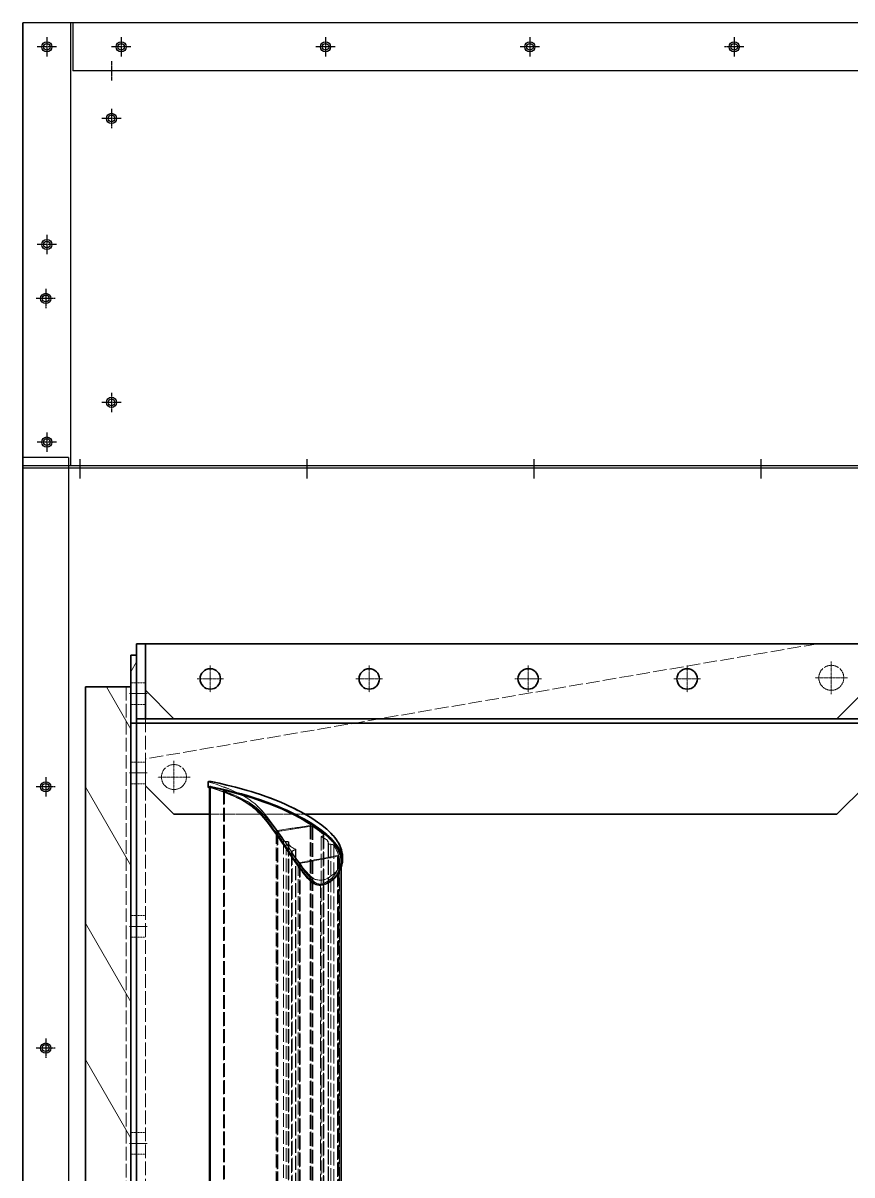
# Model space of a CAD drawing. Header units: millimetres. Extents: x 12184 to 41592, y 8990 to 29785.
# Drawn here: x 22025 to 22755, y 17909 to 18924 of the extents above; entities that cross this region are included whole.
import ezdxf

# ---------------------------------------------------------------- set-up
doc = ezdxf.new("R2010")
doc.units = ezdxf.units.MM
for name, pattern in [('CENTER', [2, 1.25, -0.25, 0.25, -0.25]), ('DASHDOT', [18.5, 12, -3, 0.5, -3]), ('DASHED', [15, 12, -3])]:
    doc.linetypes.add(name, pattern=pattern)
doc.layers.add('center', color=1, linetype='CENTER')

# ---------------------------------------------------------------- blocks, each defined once
blk = doc.blocks.new('A$C55E021B5')
at = {"color": 7, "lineweight": 35}
for p, q in [((728, 2140.5), (1362, 2140.5)), ((1375, 38.5), (1375, 2102.5)), ((1415, 2102.5), (1415, 38.5)), ((720, 2074.5), (1370, 2074.5)), ((1370, 2070.5), (720, 2070.5)), ((753, 2074.5), (1337, 2074.5)), ((1370, 2070.5), (1370, 209.8)), ((1370, 2070.5), (1370, 209.8)), ((1375, 70.5), (1375, 2070.5)), ((1375, 2070.5), (1375, 209.8)), ((1305.8, 2014.3), (1305.8, 1444.8)), ((753, 1990.5), (1221.9, 1990.5)), ((1189.7, 1949.5), (1189.7, 1349.6))]:
    blk.add_line(p, q, dxfattribs=at)
at = {"color": 7, "linetype": 'DASHED', "lineweight": 13}
for p, q in [((770, 2140.5), (1362, 2039.1)), ((1379, 2102.5), (1379, 1090.5)), ((1362, 2074.5), (1362, 66.5)), ((1370, 2074.5), (1370, 66.5)), ((1292.6, 2011.1), (1292.6, 1414.4)), ((1293.3, 2010.9), (1293.3, 1414.3)), ((1293.4, 2011), (1293.4, 1413.5)), ((1305.7, 2014.2), (1305.7, 1443.9)), ((1214.9, 1979.8), (1214.9, 1228.5)), ((1216.1, 1980), (1216.1, 1228.7)), ((1216.4, 1980.8), (1216.4, 1229.6)), ((1216.5, 1980.9), (1216.5, 1229.8)), ((1217, 1980.4), (1217, 1229.2)), ((1205, 1972.1), (1205, 1220.2)), ((1205.3, 1972.5), (1205.3, 1220.7)), ((1205.7, 1971.4), (1205.7, 1219.5)), ((1207.3, 1970.6), (1207.3, 1218.7)), ((1207.3, 1970.3), (1207.3, 1218.4)), ((1207.4, 1970.5), (1207.4, 1218.6)), ((1245.5, 1975.3), (1245.5, 1223.7)), ((1245.7, 1975.9), (1245.7, 1285.9)), ((1246.1, 1975), (1246.1, 1223.3)), ((1246.1, 1974.9), (1246.1, 1223.2)), ((1247, 1976.2), (1247, 1290.4)), ((1196.3, 1963), (1196.3, 1211)), ((1198.7, 1963.8), (1198.7, 1211.9)), ((1200.8, 1964), (1200.8, 1212)), ((1201.1, 1965.1), (1201.1, 1213.1)), ((1201.2, 1964.2), (1201.2, 1212.2)), ((1201.2, 1964.2), (1201.2, 1212.2)), ((1229.8, 1959.5), (1229.8, 1207.6)), ((1229.9, 1959.7), (1229.9, 1207.8)), ((1229.9, 1959.4), (1229.9, 1207.5)), ((1232.9, 1957.8), (1232.9, 1206)), ((1236, 1966), (1236, 1214)), ((1236, 1965.9), (1236, 1214)), ((1236.1, 1965.1), (1236.1, 1213.1)), ((1236.4, 1966.2), (1236.4, 1214.2)), ((1238.1, 1966.3), (1238.1, 1214.3)), ((1240.5, 1967.1), (1240.5, 1215.1)), ((1191.2, 1949.5), (1191.2, 1198.1)), ((1191.6, 1952.9), (1191.6, 1201.3)), ((1192, 1954.4), (1192, 1202.8)), ((1192, 1954.4), (1192, 1202.7)), ((1192.6, 1954), (1192.6, 1202.3)), ((1193, 1953.2), (1193, 1201.6)), ((1226.2, 1947.8), (1226.2, 1196.6)), ((1227.5, 1948.1), (1227.5, 1196.8)), ((1233.4, 1956.7), (1233.4, 1204.9)), ((1233.6, 1957), (1233.6, 1205.2)), ((1225.9, 1947.1), (1225.9, 1196)), ((1226.5, 1946.7), (1226.5, 1195.6)), ((1226.5, 1946.6), (1226.5, 1195.5)), ((1207.8, 1928.8), (1207.8, 1180.1))]:
    blk.add_line(p, q, dxfattribs=at)
at = {"color": 7, "lineweight": 35, "ltscale": 0.11}
for p, q in [((1362, 2140.5), (1362, 2074.5)), ((1370, 2074.5), (1370, 2140.5))]:
    blk.add_line(p, q, dxfattribs=at)
at = {"color": 7, "lineweight": 35, "ltscale": 0.013334}
for p, q in [((1362, 2140.5), (1370, 2140.5)), ((1370, 2074.5), (1362, 2074.5))]:
    blk.add_line(p, q, dxfattribs=at)
at = {"color": 7, "lineweight": 35, "ltscale": 0.068333}
blk.add_line((1362, 2099.5), (1362, 2140.5), dxfattribs=at)
at = {"color": 7, "lineweight": 35, "ltscale": 0.1}
for p, q in [((1370, 2130.5), (1370, 2070.5)), ((1375, 2130.5), (1375, 2070.5))]:
    blk.add_line(p, q, dxfattribs=at)
at = {"color": 7, "lineweight": 35, "ltscale": 0.008333}
for p, q in [((1375, 2130.5), (1370, 2130.5)), ((1375, 2070.5), (1370, 2070.5))]:
    blk.add_line(p, q, dxfattribs=at)
at = {"color": 7, "linetype": 'DASHDOT', "lineweight": 13, "ltscale": 0.047667}
for p, q in [((758, 2124.8), (758, 2096.2)), ((743.7, 2110.5), (772.3, 2110.5)), ((1337, 2037.4), (1337, 2008.8)), ((1322.7, 2023.1), (1351.3, 2023.1))]:
    blk.add_line(p, q, dxfattribs=at)
at = {"color": 7, "linetype": 'DASHDOT', "lineweight": 13, "ltscale": 0.039}
for p, q in [((885, 2121.2), (885, 2097.8)), ((1025, 2121.2), (1025, 2097.8)), ((1165, 2121.2), (1165, 2097.8)), ((1305, 2121.2), (1305, 2097.8)), ((873.3, 2109.5), (896.7, 2109.5)), ((1013.3, 2109.5), (1036.7, 2109.5)), ((1153.3, 2109.5), (1176.7, 2109.5)), ((1293.3, 2109.5), (1316.7, 2109.5))]:
    blk.add_line(p, q, dxfattribs=at)
at = {"color": 7, "lineweight": 13, "ltscale": 0.016666}
blk.add_line((1375, 2115.8), (1370, 2124.5), dxfattribs=at)
at = {"color": 7, "lineweight": 35, "ltscale": 0.058926}
for p, q in [((753, 2074.5), (728, 2099.5)), ((753, 1990.5), (728, 2015.5))]:
    blk.add_line(p, q, dxfattribs=at)
at = {"color": 7, "lineweight": 35, "ltscale": 0.058925}
for p, q in [((1362, 2099.5), (1337, 2074.5)), ((1337, 1990.5), (1362, 2015.5))]:
    blk.add_line(p, q, dxfattribs=at)
at = {"color": 7, "linetype": 'DASHED', "lineweight": 13, "ltscale": 0.013334}
for p, q in [((1370, 2106.1), (1362, 2106.1)), ((1370, 2087.1), (1362, 2087.1)), ((1370, 2036.2), (1362, 2036.2)), ((1370, 2017.2), (1362, 2017.2)), ((1370, 1901.1), (1362, 1901.1)), ((1370, 1882.1), (1362, 1882.1)), ((1370, 1710.1), (1362, 1710.1)), ((1370, 1691.1), (1362, 1691.1))]:
    blk.add_line(p, q, dxfattribs=at)
at = {"color": 7, "linetype": 'DASHED', "lineweight": 13, "ltscale": 0.008333}
for p, q in [((1375, 2106.1), (1370, 2106.1)), ((1375, 2087.1), (1370, 2087.1)), ((1375, 2036.2), (1370, 2036.2)), ((1375, 2017.2), (1370, 2017.2)), ((1375, 1901.1), (1370, 1901.1)), ((1375, 1882.1), (1370, 1882.1)), ((1375, 1710.1), (1370, 1710.1)), ((1375, 1691.1), (1370, 1691.1))]:
    blk.add_line(p, q, dxfattribs=at)
at = {"color": 7, "lineweight": 35, "ltscale": 0.066667}
blk.add_line((1375, 2102.5), (1415, 2102.5), dxfattribs=at)
at = {"color": 7, "lineweight": 13, "ltscale": 0.071812}
blk.add_line((1396.5, 2102.5), (1375, 2065.2), dxfattribs=at)
at = {"color": 7, "linetype": 'DASHDOT', "lineweight": 13, "ltscale": 0.025999}
for p, q in [((1376.3, 2096.6), (1360.7, 2096.6)), ((1376.3, 2026.7), (1360.7, 2026.7)), ((1376.3, 1891.6), (1360.7, 1891.6)), ((1376.3, 1700.6), (1360.7, 1700.6))]:
    blk.add_line(p, q, dxfattribs=at)
at = {"color": 7, "lineweight": 35, "ltscale": 0.006667}
blk.add_line((1370, 2074.5), (1370, 2070.5), dxfattribs=at)
at = {"color": 7, "linetype": 'DASHED', "lineweight": 13, "ltscale": 0.03936}
blk.add_line((1362, 2015.5), (1362, 2039.1), dxfattribs=at)
at = {"color": 7, "lineweight": 35, "ltscale": 0.007734}
blk.add_line((1306.9, 2018.9), (1306.9, 2014.3), dxfattribs=at)
at = {"color": 7, "lineweight": 13}
blk.add_line((1305, 2014.4), (1305, 1445.8), dxfattribs=at)
at = {"color": 7, "lineweight": 35, "ltscale": 0.001058}
blk.add_line((1306.4, 2014), (1305.8, 2013.8), dxfattribs=at)
at = {"color": 7, "lineweight": 13, "ltscale": 0.133334}
for p, q in [((1415, 2014.5), (1375, 1945.2)), ((1415, 1894.5), (1375, 1825.2)), ((1415, 1774.5), (1375, 1705.2))]:
    blk.add_line(p, q, dxfattribs=at)
at = {"color": 7, "linetype": 'DASHED', "lineweight": 13, "ltscale": 0.139902}
blk.add_line((1221.9, 1990.5), (1305.8, 1990.5), dxfattribs=at)
at = {"color": 7, "lineweight": 35, "ltscale": 0.051989}
blk.add_line((1305.8, 1990.5), (1337, 1990.5), dxfattribs=at)
at = {"color": 7, "linetype": 'DASHED', "lineweight": 13, "ltscale": 0.003028}
blk.add_line((1205.7, 1971.4), (1207.3, 1970.6), dxfattribs=at)
at = {"color": 7, "linetype": 'DASHED', "lineweight": 13, "ltscale": 0.003529}
blk.add_line((1198.7, 1963.8), (1200.8, 1964), dxfattribs=at)
at = {"color": 7, "linetype": 'DASHED', "lineweight": 13, "ltscale": 4.25198e-05}
blk.add_line((1201.2, 1964.2), (1201.2, 1964.2), dxfattribs=at)
at = {"color": 7, "linetype": 'DASHED', "lineweight": 13, "ltscale": 4.1767e-05}
blk.add_line((1236, 1966), (1236, 1965.9), dxfattribs=at)
at = {"color": 7, "linetype": 'DASHED', "lineweight": 13, "ltscale": 0.002883}
blk.add_line((1238.1, 1966.3), (1236.4, 1966.2), dxfattribs=at)
at = {"color": 7, "lineweight": 35, "ltscale": 0.007647}
blk.add_line((1188.7, 1954.1), (1188.7, 1949.5), dxfattribs=at)
at = {"color": 7, "lineweight": 35}
for points in [[(1304.4, 2019.2), (1297.3, 2017.7), (1290.5, 2016.1), (1286.6, 2015.2), (1282.7, 2014.2), (1277.6, 2012.8), (1272.6, 2011.4), (1269, 2010.3), (1265.5, 2009.2), (1260.8, 2007.6), (1256.1, 2006), (1251.9, 2004.5), (1248.9, 2003.3), (1245.9, 2002.1), (1242.4, 2000.6), (1239, 1999.1), (1236.2, 1997.8), (1231, 1995.3), (1228.4, 1994), (1225.9, 1992.7), (1222, 1990.6), (1218.6, 1988.6), (1215.6, 1986.8), (1212.7, 1984.9), (1210.7, 1983.5), (1208.8, 1982.1), (1206.9, 1980.6), (1205, 1979.2), (1202.5, 1977.1), (1200.6, 1975.4), (1198.7, 1973.6), (1197, 1971.7), (1195.3, 1969.8), (1194.6, 1968.8), (1193.8, 1967.8), (1192.9, 1966.4), (1192.1, 1965.1), (1191.4, 1963.7), (1190.6, 1962.1), (1190, 1960.4), (1189.4, 1958.9), (1189.1, 1957.3), (1188.8, 1955.8), (1188.8, 1954.9), (1188.7, 1954.1)], [(1304.4, 2019.2), (1304.9, 2019.3), (1305.2, 2019.3), (1305.8, 2019.3), (1306.2, 2019.2), (1306.7, 2019.1), (1306.9, 2019), (1306.9, 2018.9), (1306.9, 2018.9)], [(1304.4, 2014.6), (1297.3, 2013.1), (1290.5, 2011.5), (1286.6, 2010.5), (1282.7, 2009.5), (1277.6, 2008.2), (1272.6, 2006.8), (1269, 2005.7), (1265.5, 2004.6), (1260.8, 2003), (1256.2, 2001.4), (1251.9, 1999.9), (1248.9, 1998.7), (1245.9, 1997.5), (1242, 1995.8), (1236.9, 1993.6), (1231.7, 1991.1), (1230.3, 1990.4), (1226.1, 1988.2), (1222.1, 1986), (1218.7, 1984.1), (1215.7, 1982.2), (1212.7, 1980.3), (1209.8, 1978.2), (1206.9, 1976.1), (1205, 1974.6), (1202.6, 1972.6), (1200.6, 1970.8), (1198.6, 1968.9), (1197.1, 1967.3), (1195.7, 1965.6), (1194.3, 1963.9), (1193.3, 1962.4), (1192.3, 1960.8), (1191.4, 1959.2), (1190.6, 1957.5), (1190, 1955.9), (1189.5, 1954.3), (1189.1, 1952.7), (1188.8, 1951.3), (1188.8, 1950.4), (1188.7, 1949.5)], [(1305, 2014.4), (1298.1, 2012.9), (1291.3, 2011.3), (1286, 2010), (1280.7, 2008.6), (1275.6, 2007.2), (1270.6, 2005.8), (1265.8, 2004.2), (1263.4, 2003.5), (1257.8, 2001.6), (1252.3, 1999.5), (1247.4, 1997.6), (1242.6, 1995.6), (1239.6, 1994.2), (1236.7, 1992.9), (1233.5, 1991.4), (1229.1, 1989.2), (1224.8, 1986.9), (1220.6, 1984.5), (1217.4, 1982.6), (1214.2, 1980.5), (1211, 1978.3), (1208, 1976.1), (1205.5, 1974.1), (1203.3, 1972.3), (1201.2, 1970.4), (1199.3, 1968.4), (1197.7, 1966.7), (1196.3, 1965.1), (1194.8, 1963.2), (1194.2, 1962.2), (1193.5, 1961.2), (1192.8, 1959.9), (1192.1, 1958.5), (1191.5, 1957.1), (1190.8, 1955.5), (1190.3, 1953.9), (1190, 1952.3), (1189.8, 1950.9), (1189.7, 1949.5)], [(1304.4, 2014.6), (1304.9, 2014.7), (1305.2, 2014.7), (1305.8, 2014.6), (1306.2, 2014.6), (1306.7, 2014.4), (1306.9, 2014.3), (1306.9, 2014.3), (1306.9, 2014.3)], [(1305, 2014.4), (1305.3, 2014.4), (1305.6, 2014.4), (1305.8, 2014.3), (1305.8, 2014.3), (1305.8, 2014.3), (1305.8, 2014.3)], [(1306.9, 2014.3), (1306.9, 2014.2), (1306.9, 2014.2), (1306.8, 2014.1), (1306.4, 2014)], [(1188.7, 1949.5), (1188.8, 1948.3), (1188.9, 1947.2), (1189, 1946.3), (1189.2, 1945.5), (1189.5, 1944.3), (1189.7, 1943.7)]]:
    blk.add_lwpolyline(points, dxfattribs=at)
at = {"color": 7, "linetype": 'DASHED', "lineweight": 13}
for points in [[(1306.4, 2018.6), (1302.7, 2017.6), (1298.9, 2016.4), (1294.7, 2014.9), (1292.4, 2014), (1289.5, 2012.9), (1286.7, 2011.8), (1283.6, 2010.5), (1280.9, 2009.2), (1278.3, 2007.9), (1276.6, 2007), (1275, 2006.1), (1273.4, 2005.1), (1271.9, 2004.1), (1270, 2002.8), (1268.1, 2001.4), (1266.8, 2000.4), (1265.6, 1999.4), (1264.4, 1998.3), (1263.3, 1997.2), (1262, 1996), (1260.8, 1994.7), (1259.5, 1993.3), (1258.2, 1991.8), (1256.7, 1990.1), (1255.3, 1988.3), (1252.8, 1985.1), (1249.4, 1980.4), (1244.7, 1973.9), (1241.9, 1969.9), (1240.2, 1967.5), (1236.8, 1962.5), (1233.4, 1957.4), (1230.4, 1953), (1227.4, 1948.8), (1225.1, 1945.6), (1223.5, 1943.3), (1221.7, 1941.2), (1219.8, 1939), (1218.7, 1937.8), (1217.8, 1936.9), (1216.7, 1935.9), (1215.6, 1934.9), (1214.9, 1934.3), (1214, 1933.8), (1213.1, 1933.3), (1212.5, 1933), (1211.9, 1932.8), (1211.1, 1932.6), (1210.4, 1932.5), (1209.1, 1932.3), (1207.7, 1932.3)], [(1306.9, 2018.9), (1306.9, 2018.9), (1306.9, 2018.8), (1306.8, 2018.8), (1306.4, 2018.6)], [(1305.8, 2013.8), (1302.6, 2012.9), (1299, 2011.8), (1294.8, 2010.3), (1290.2, 2008.6), (1286.9, 2007.2), (1283.7, 2005.9), (1280.9, 2004.6), (1278.4, 2003.3), (1276.7, 2002.4), (1275.1, 2001.5), (1273.5, 2000.5), (1272, 1999.6), (1270, 1998.2), (1268.2, 1996.9), (1266.9, 1995.8), (1265.6, 1994.8), (1264.4, 1993.7), (1263.3, 1992.6), (1261.7, 1991), (1260.1, 1989.4), (1258.2, 1987.3), (1256.8, 1985.5), (1255.3, 1983.8), (1252.7, 1980.3), (1249.5, 1976), (1245, 1969.8), (1242.9, 1966.8), (1240.2, 1962.9), (1236.1, 1956.7), (1233.1, 1952.3), (1230.4, 1948.4), (1227.5, 1944.4), (1225.1, 1941), (1223.8, 1939.2), (1221.8, 1936.7), (1219.9, 1934.4), (1218.3, 1932.8), (1217.4, 1931.9), (1216.6, 1931.1), (1215.7, 1930.4), (1215, 1929.8), (1214.2, 1929.3), (1213.8, 1929), (1213.2, 1928.7), (1212.6, 1928.5), (1212, 1928.3), (1211.3, 1928.1), (1210.5, 1927.9), (1209.2, 1927.7), (1208.4, 1927.7), (1207.7, 1927.7)], [(1305.7, 2014.2), (1301.8, 2013.1), (1299.9, 2012.5), (1296.7, 2011.4), (1293.7, 2010.4), (1290.1, 2009), (1286.5, 2007.6), (1283.1, 2006.1), (1279.8, 2004.6), (1277.3, 2003.3), (1275, 2002.1), (1272.8, 2000.8), (1270.8, 1999.5), (1268.9, 1998.2), (1267, 1996.8), (1265.7, 1995.8), (1264.5, 1994.7), (1263.2, 1993.6), (1262.1, 1992.5), (1260.8, 1991.2), (1259.6, 1990), (1257.6, 1987.8), (1255.5, 1985.2), (1254, 1983.4), (1251.5, 1980.2), (1248.9, 1976.6), (1245.3, 1971.6), (1242.7, 1968), (1239.4, 1963.2), (1237.1, 1959.9), (1234.9, 1956.6), (1231.9, 1952.1), (1229.4, 1948.4), (1227.8, 1946.2), (1226.2, 1944), (1224.2, 1941.1), (1223.1, 1939.7), (1221.5, 1937.6), (1219.6, 1935.4), (1218.7, 1934.4), (1217.8, 1933.4), (1216.2, 1931.8), (1214.7, 1930.6), (1213.8, 1929.9), (1213, 1929.3), (1212.2, 1928.9), (1211.6, 1928.7), (1211, 1928.5), (1209.9, 1928.3), (1208.9, 1928.2), (1207.8, 1928.1)], [(1292.6, 2011.1), (1289.7, 2010.4), (1282.8, 2008.6), (1275.9, 2006.7), (1269.3, 2004.7), (1264.4, 2003.1), (1262, 2002.3), (1257.7, 2000.8), (1253.4, 1999.2), (1250.4, 1998.1), (1247.5, 1996.9), (1244.6, 1995.6), (1241.7, 1994.4), (1238.8, 1993), (1235.8, 1991.6), (1231.4, 1989.4), (1227.1, 1987.2), (1223.3, 1985.1), (1220.1, 1983.2), (1216.5, 1980.9)], [(1293.3, 2010.9), (1291.3, 2010.2), (1287.3, 2008.7), (1284.4, 2007.5), (1281.6, 2006.3), (1278, 2004.6), (1276.3, 2003.7), (1274.7, 2002.8)], [(1292.6, 2011.1), (1292.9, 2011.1), (1293.3, 2011.1), (1293.4, 2011.1), (1293.4, 2011), (1293.4, 2011), (1293.4, 2011)], [(1274.7, 2002.8), (1272.3, 2001.5), (1270, 2000.1), (1267.9, 1998.7), (1265.9, 1997.2), (1264, 1995.7), (1262.7, 1994.5), (1261.4, 1993.4), (1260.2, 1992.2), (1258.9, 1990.9), (1257.4, 1989.3), (1256, 1987.7)], [(1214.9, 1979.8), (1212.8, 1978.4), (1210.9, 1977), (1208.9, 1975.5), (1207.1, 1974), (1205.3, 1972.5)], [(1216.1, 1980), (1215.5, 1980), (1215.3, 1980), (1215, 1979.9), (1214.9, 1979.8)], [(1217, 1980.4), (1216.8, 1980.5), (1216.6, 1980.5), (1216.5, 1980.6), (1216.4, 1980.7), (1216.4, 1980.8)], [(1256, 1987.7), (1254.6, 1986), (1253.2, 1984.3), (1250.5, 1980.9), (1247, 1976.2)], [(1207.3, 1970.3), (1205.7, 1969.7), (1204.9, 1969.4), (1204.2, 1969), (1203.4, 1968.5), (1202.7, 1968), (1202.1, 1967.4), (1201.7, 1966.8), (1201.4, 1966.3), (1201.2, 1965.7), (1201.1, 1965.1)], [(1245.7, 1975.9), (1246.3, 1975.9), (1246.5, 1975.9), (1246.8, 1976), (1247, 1976.1), (1247, 1976.2)], [(1192, 1954.4), (1192.6, 1956.2), (1193.4, 1957.9), (1194.2, 1959.7), (1195.2, 1961.3), (1196.3, 1963)], [(1198.7, 1963.8), (1198, 1963.8), (1197.3, 1963.6), (1196.7, 1963.3), (1196.5, 1963.2), (1196.3, 1963)], [(1200.8, 1964), (1201.1, 1964), (1201.2, 1964.1), (1201.2, 1964.1), (1201.2, 1964.2)], [(1229.9, 1959.7), (1231.5, 1960.3), (1232.3, 1960.7), (1232.9, 1961), (1233.8, 1961.6), (1234.5, 1962.1), (1235.1, 1962.7), (1235.5, 1963.3), (1235.8, 1963.9), (1236, 1964.5), (1236.1, 1965.1)], [(1236.4, 1966.2), (1236.1, 1966.1), (1236, 1966.1), (1236, 1966), (1236, 1966)], [(1238.1, 1966.3), (1238.9, 1966.4), (1239.5, 1966.5), (1240.1, 1966.8), (1240.4, 1966.9), (1240.5, 1967.1)], [(1188.7, 1954.1), (1188.8, 1953.1), (1188.9, 1952.1), (1189, 1951.1), (1189.2, 1950.1), (1189.5, 1949.1), (1190, 1947.6), (1190.6, 1946), (1191.3, 1944.5), (1191.7, 1943.7), (1192.1, 1942.9), (1192.8, 1941.7), (1193.6, 1940.5), (1194.2, 1939.8), (1194.9, 1939.1), (1195.8, 1938.2), (1196.6, 1937.5), (1197.5, 1936.9), (1199.3, 1935.6), (1199.9, 1935.1), (1201.4, 1934.2), (1202.2, 1933.8), (1203.3, 1933.2), (1203.9, 1933), (1204.6, 1932.8), (1205.6, 1932.5), (1206.7, 1932.3), (1207.7, 1932.3)], [(1189.7, 1949.5), (1189.8, 1948.2), (1189.9, 1946.9), (1190.2, 1945.6), (1190.5, 1944.6), (1191.1, 1942.9), (1191.6, 1941.5), (1192.3, 1939.9), (1192.6, 1939.2), (1193, 1938.4), (1193.5, 1937.6), (1194.2, 1936.5), (1195.1, 1935.5), (1195.7, 1934.8), (1196.4, 1934.1), (1197.7, 1933), (1198.6, 1932.3), (1200.5, 1931), (1201.8, 1930.1), (1202.5, 1929.7), (1203.7, 1929.1), (1204.7, 1928.7), (1205.9, 1928.3), (1206.9, 1928.2), (1207.8, 1928.1)], [(1191.2, 1949.5), (1191.3, 1950.3), (1191.3, 1951.2), (1191.4, 1952), (1191.6, 1952.9)], [(1207.8, 1928.8), (1207.2, 1928.9), (1206.6, 1929), (1206, 1929.1), (1205.4, 1929.3), (1204.4, 1929.8), (1203.4, 1930.3), (1202.8, 1930.7), (1201.2, 1931.8), (1199.6, 1932.9), (1198.3, 1933.9), (1197.4, 1934.8), (1196.7, 1935.4), (1196.1, 1936.1), (1195.6, 1936.9), (1195.1, 1937.6), (1194.6, 1938.3), (1193.9, 1939.7), (1193.3, 1941.1), (1192.5, 1943), (1192, 1944.5), (1191.6, 1946), (1191.4, 1947.2), (1191.3, 1948.3), (1191.2, 1949.5)], [(1193, 1953.2), (1192.4, 1953.3), (1192.2, 1953.2), (1191.9, 1953.2), (1191.8, 1953.1), (1191.7, 1953), (1191.6, 1952.9)], [(1226.2, 1947.8), (1226.6, 1947.7), (1226.9, 1947.8), (1227.3, 1947.9), (1227.4, 1948), (1227.5, 1948.1)], [(1227.5, 1948.1), (1229.4, 1950.7), (1231.7, 1954.1), (1233.4, 1956.7)], [(1189.7, 1943.7), (1190.4, 1941.9), (1191.2, 1940.1), (1191.8, 1938.8), (1192, 1938.4), (1192.7, 1937.2), (1193.5, 1936.1), (1194.3, 1935.1), (1195.2, 1934.2), (1196.2, 1933.3), (1197, 1932.6), (1197.9, 1932), (1199.9, 1930.6), (1201.2, 1929.7), (1201.8, 1929.3), (1202.9, 1928.8), (1204, 1928.3), (1205.2, 1928), (1206.4, 1927.8), (1207.7, 1927.7)], [(1207.8, 1928.8), (1208.4, 1928.9), (1208.9, 1928.9), (1209.6, 1929), (1210.2, 1929.1), (1211.1, 1929.4), (1211.6, 1929.7), (1212.1, 1929.9), (1212.5, 1930.2), (1213.4, 1930.9), (1214.7, 1932), (1215.3, 1932.6), (1216.4, 1933.6), (1217.4, 1934.7), (1219.3, 1936.9), (1220.3, 1938.1)], [(1220.3, 1938.1), (1221.6, 1939.8), (1222.8, 1941.5), (1225.3, 1944.9), (1226.5, 1946.6)]]:
    blk.add_lwpolyline(points, dxfattribs=at)
for centre in [(758, 2110.5), (1337, 2023.1)]:
    blk.add_circle(centre, 11, dxfattribs=at)
at = {"color": 7, "lineweight": 35}
for centre in [(885, 2109.5), (1025, 2109.5), (1165, 2109.5), (1305, 2109.5)]:
    blk.add_circle(centre, 9, dxfattribs=at)
at = {"color": 7, "linetype": 'DASHED', "lineweight": 13}
for centre, radius, start, end in [((297.6, -3934), 5984.8, 80.88644, 81.17117), ((301.8, -3931.5), 5982.4, 80.92195, 81.1995), ((2061.3, 1386.4), 1005.4, 144.1767, 144.7204), ((1246, 1975), 0.167, 322.0804, 358.4012), ((1204, 1965.1), 2.91, 180.1868, 197.7172), ((784.2, 1090.4), 976.6, 62.6471, 62.8468), ((1233.2, 1965.1), 2.87, 0.1399, 17.8463), ((1192.2, 1954.4), 0.185, 163.1111, 179.8636), ((106.6, -4013.2), 6065.2, 79.36256, 79.68511), ((102.6, -4014.3), 6066.3, 79.32866, 79.64481), ((1233, 1957.1), 0.603, 325.0594, 358.7902), ((1226.3, 1946.7), 0.227, 322.2477, 358.5394)]:
    blk.add_arc(centre, radius, start, end, dxfattribs=at)
for centre, major_axis, ratio, start_param, end_param in [((1292.9, 2011), (0.499, 0), 0.268579, 5.633753, 6.283007), ((1305.3, 2014.3), (0.499, 0), 0.256471, 5.545143, 6.283053), ((1217.4, 1980.8), (1, 0), 0.359528, 2.639882, 3.141998), ((1208, 1972.1), (3.02, -0.01), 0.380707, 2.725793, 3.142903), ((1208, 1972.1), (2.97, -0.01), 0.383849, 3.143022, 3.823399), ((1206.9, 1970.5), (0.501, 0), 0.385714, 6.282981, 6.959234), ((1206.9, 1970.5), (0.499, 0), 0.386348, 5.415961, 6.282973), ((1245.1, 1975), (1, 0), 0.374172, 6.282663, 7.445949), ((1230.3, 1959.5), (0.501, 0), 0.411487, 2.276501, 3.141916), ((1230.3, 1959.5), (0.499, 0), 0.41212, 3.141908, 3.819272), ((1230.5, 1957), (3.03, 0.01), 0.415585, 6.281476, 6.955212), ((1193, 1954.4), (0.997, -0.001), 0.424036, 3.142126, 4.309775), ((1225.5, 1946.7), (1, 0), 0.439485, 6.282619, 7.44616)]:
    blk.add_ellipse(centre, major_axis=major_axis, ratio=ratio, start_param=start_param, end_param=end_param, dxfattribs=at)
blk = doc.blocks.new('A$C3FF200C2')
for p, q in [((40, 805), (0, 805)), ((0, 805), (0, 0)), ((40, 805), (40, 0)), ((40, 0), (0, 0))]:
    blk.add_line(p, q)
blk = doc.blocks.new('1')
for p, q in [((22024.6, 18533.6), (22024.6, 18923.6)), ((22024.6, 18881.6), (22024.6, 18923.6)), ((22066.6, 18923.6), (22024.6, 18923.6)), ((22024.6, 18923.6), (22024.6, 18533.6)), ((24424.6, 18923.6), (22024.6, 18923.6)), ((22024.6, 18923.6), (22024.6, 15723.6)), ((22024.6, 18923.6), (22024.6, 15723.6)), ((22066.6, 18923.6), (22066.6, 18533.6)), ((23053.6, 18923.6), (22068.6, 18923.6)), ((22068.6, 18923.6), (22068.6, 18881.6)), ((23053.6, 18881.6), (22068.6, 18881.6)), ((22024.6, 16239.1), (22024.6, 18545.1)), ((24424.6, 18533.6), (22024.6, 18533.6)), ((22066.6, 18533.6), (22024.6, 18533.6)), ((22066.6, 18533.6), (22024.6, 18533.6)), ((23124.6, 18531.6), (22024.6, 18531.6))]:
    blk.add_line(p, q)
at = {"color": 7, "lineweight": 35, "ltscale": 0.11}
for p, q in [((22124.6, 18311.1), (22124.6, 18377.1)), ((22132.6, 18377.1), (22132.6, 18311.1))]:
    blk.add_line(p, q, dxfattribs=at)
at = {"color": 7, "lineweight": 35, "ltscale": 0.013334}
for p, q in [((22132.6, 18377.1), (22124.6, 18377.1)), ((22124.6, 18311.1), (22132.6, 18311.1))]:
    blk.add_line(p, q, dxfattribs=at)
at = {"color": 7, "lineweight": 35}
for p, q in [((22766.6, 18377.1), (22132.6, 18377.1)), ((22079.6, 18339.1), (22079.6, 16275.1)), ((22119.6, 16275.1), (22119.6, 18339.1)), ((22119.6, 16307.1), (22119.6, 18307.1)), ((22119.6, 18307.1), (22119.6, 16446.4)), ((22774.6, 18311.1), (22124.6, 18311.1)), ((22124.6, 18307.1), (22124.6, 16446.4)), ((22124.6, 18307.1), (22774.6, 18307.1)), ((22124.6, 18307.1), (22124.6, 16446.4)), ((22741.6, 18311.1), (22157.6, 18311.1)), ((22188.8, 18250.9), (22188.8, 17681.4)), ((22741.6, 18227.1), (22272.8, 18227.1)), ((22304.9, 18186.1), (22304.9, 17586.2))]:
    blk.add_line(p, q, dxfattribs=at)
at = {"color": 7, "lineweight": 35, "ltscale": 0.068333}
blk.add_line((22132.6, 18336.1), (22132.6, 18377.1), dxfattribs=at)
at = {"color": 7, "linetype": 'DASHED', "lineweight": 13}
for p, q in [((22724.6, 18377.1), (22132.6, 18275.7)), ((22115.6, 18339.1), (22115.6, 17327.1)), ((22124.6, 18311.1), (22124.6, 16303.1)), ((22132.6, 18311.1), (22132.6, 16303.1)), ((22189, 18250.8), (22189, 17680.5)), ((22201.2, 18247.6), (22201.2, 17650.1)), ((22201.3, 18247.5), (22201.3, 17650.9)), ((22202, 18247.7), (22202, 17651)), ((22277.6, 18217), (22277.6, 17465.8)), ((22278.1, 18217.5), (22278.1, 17466.4)), ((22278.2, 18217.4), (22278.2, 17466.2)), ((22278.5, 18216.6), (22278.5, 17465.3)), ((22279.8, 18216.4), (22279.8, 17465.1)), ((22247.6, 18212.8), (22247.6, 17527)), ((22248.5, 18211.6), (22248.5, 17459.9)), ((22248.6, 18211.5), (22248.6, 17459.8)), ((22249, 18212.5), (22249, 17522.5)), ((22249.1, 18211.9), (22249.1, 17460.3)), ((22287.2, 18207.1), (22287.2, 17455.2)), ((22287.3, 18207.2), (22287.3, 17455.3)), ((22287.4, 18206.9), (22287.4, 17455)), ((22289, 18208), (22289, 17456.1)), ((22289.4, 18209.2), (22289.4, 17457.3)), ((22289.6, 18208.7), (22289.6, 17456.8)), ((22254.1, 18203.7), (22254.1, 17451.8)), ((22256.5, 18202.9), (22256.5, 17450.9)), ((22258.3, 18202.8), (22258.3, 17450.8)), ((22258.6, 18201.7), (22258.6, 17449.7)), ((22258.7, 18202.6), (22258.7, 17450.6)), ((22258.7, 18202.6), (22258.7, 17450.6)), ((22264.7, 18196.3), (22264.7, 17444.4)), ((22264.8, 18196), (22264.8, 17444.1)), ((22264.9, 18196.1), (22264.9, 17444.2)), ((22293.4, 18200.8), (22293.4, 17448.8)), ((22293.4, 18200.8), (22293.4, 17448.8)), ((22293.6, 18201.7), (22293.6, 17449.7)), ((22293.8, 18200.6), (22293.8, 17448.6)), ((22295.9, 18200.5), (22295.9, 17448.5)), ((22298.4, 18199.6), (22298.4, 17447.6)), ((22261.1, 18193.7), (22261.1, 17441.8)), ((22261.2, 18193.3), (22261.2, 17441.5)), ((22261.8, 18194.4), (22261.8, 17442.6)), ((22267.1, 18184.7), (22267.1, 17433.4)), ((22268.5, 18184.4), (22268.5, 17433.2)), ((22301.6, 18189.8), (22301.6, 17438.2)), ((22302, 18190.6), (22302, 17438.9)), ((22302.6, 18191), (22302.6, 17439.4)), ((22302.6, 18191), (22302.6, 17439.3)), ((22303, 18189.5), (22303, 17437.9)), ((22303.4, 18186.1), (22303.4, 17434.8)), ((22268.1, 18183.3), (22268.1, 17432.2)), ((22268.2, 18183.2), (22268.2, 17432.1)), ((22268.7, 18183.7), (22268.7, 17432.6)), ((22286.8, 18165.5), (22286.8, 17416.7))]:
    blk.add_line(p, q, dxfattribs=at)
at = {"color": 7, "lineweight": 35, "ltscale": 0.1}
for p, q in [((22119.6, 18367.1), (22119.6, 18307.1)), ((22124.6, 18367.1), (22124.6, 18307.1))]:
    blk.add_line(p, q, dxfattribs=at)
at = {"color": 7, "lineweight": 35, "ltscale": 0.008333}
for p, q in [((22119.6, 18367.1), (22124.6, 18367.1)), ((22119.6, 18307.1), (22124.6, 18307.1))]:
    blk.add_line(p, q, dxfattribs=at)
at = {"color": 7, "lineweight": 13, "ltscale": 0.016666}
blk.add_line((22119.6, 18352.4), (22124.6, 18361.1), dxfattribs=at)
at = {"color": 7, "linetype": 'DASHDOT', "lineweight": 13, "ltscale": 0.039}
for p, q in [((22189.6, 18357.8), (22189.6, 18334.4)), ((22329.6, 18357.8), (22329.6, 18334.4)), ((22469.6, 18357.8), (22469.6, 18334.4)), ((22609.6, 18357.8), (22609.6, 18334.4)), ((22201.3, 18346.1), (22177.9, 18346.1)), ((22341.3, 18346.1), (22317.9, 18346.1)), ((22481.3, 18346.1), (22457.9, 18346.1)), ((22621.3, 18346.1), (22597.9, 18346.1))]:
    blk.add_line(p, q, dxfattribs=at)
at = {"color": 7, "linetype": 'DASHDOT', "lineweight": 13, "ltscale": 0.047667}
for p, q in [((22736.6, 18361.4), (22736.6, 18332.8)), ((22750.9, 18347.1), (22722.3, 18347.1)), ((22157.6, 18274), (22157.6, 18245.4)), ((22171.9, 18259.7), (22143.3, 18259.7))]:
    blk.add_line(p, q, dxfattribs=at)
at = {"color": 7, "lineweight": 35, "ltscale": 0.066667}
blk.add_line((22119.6, 18339.1), (22079.6, 18339.1), dxfattribs=at)
at = {"color": 7, "lineweight": 13, "ltscale": 0.071812}
blk.add_line((22098.1, 18339.1), (22119.6, 18301.8), dxfattribs=at)
at = {"color": 7, "linetype": 'DASHED', "lineweight": 13, "ltscale": 0.008333}
for p, q in [((22119.6, 18342.7), (22124.6, 18342.7)), ((22119.6, 18323.7), (22124.6, 18323.7)), ((22119.6, 18272.8), (22124.6, 18272.8)), ((22119.6, 18253.8), (22124.6, 18253.8)), ((22119.6, 18137.7), (22124.6, 18137.7)), ((22119.6, 18118.7), (22124.6, 18118.7)), ((22119.6, 17946.7), (22124.6, 17946.7)), ((22119.6, 17927.7), (22124.6, 17927.7))]:
    blk.add_line(p, q, dxfattribs=at)
at = {"color": 7, "linetype": 'DASHED', "lineweight": 13, "ltscale": 0.013334}
for p, q in [((22124.6, 18342.7), (22132.6, 18342.7)), ((22124.6, 18323.7), (22132.6, 18323.7)), ((22124.6, 18272.8), (22132.6, 18272.8)), ((22124.6, 18253.8), (22132.6, 18253.8)), ((22124.6, 18137.7), (22132.6, 18137.7)), ((22124.6, 18118.7), (22132.6, 18118.7)), ((22124.6, 17946.7), (22132.6, 17946.7)), ((22124.6, 17927.7), (22132.6, 17927.7))]:
    blk.add_line(p, q, dxfattribs=at)
at = {"color": 7, "linetype": 'DASHDOT', "lineweight": 13, "ltscale": 0.025999}
for p, q in [((22118.3, 18333.2), (22133.9, 18333.2)), ((22118.3, 18263.3), (22133.9, 18263.3)), ((22118.3, 18128.2), (22133.9, 18128.2)), ((22118.3, 17937.2), (22133.9, 17937.2))]:
    blk.add_line(p, q, dxfattribs=at)
at = {"color": 7, "lineweight": 35, "ltscale": 0.058925}
for p, q in [((22132.6, 18336.1), (22157.6, 18311.1)), ((22157.6, 18227.1), (22132.6, 18252.1))]:
    blk.add_line(p, q, dxfattribs=at)
at = {"color": 7, "lineweight": 35, "ltscale": 0.058926}
for p, q in [((22741.6, 18311.1), (22766.6, 18336.1)), ((22741.6, 18227.1), (22766.6, 18252.1))]:
    blk.add_line(p, q, dxfattribs=at)
at = {"color": 7, "lineweight": 35, "ltscale": 0.006667}
blk.add_line((22124.6, 18311.1), (22124.6, 18307.1), dxfattribs=at)
at = {"color": 7, "linetype": 'DASHED', "lineweight": 13, "ltscale": 0.03936}
blk.add_line((22132.6, 18252.1), (22132.6, 18275.7), dxfattribs=at)
at = {"color": 7, "lineweight": 35, "ltscale": 0.007734}
blk.add_line((22187.7, 18255.5), (22187.7, 18250.9), dxfattribs=at)
at = {"color": 7, "lineweight": 13, "ltscale": 0.133334}
for p, q in [((22079.6, 18251.1), (22119.6, 18181.8)), ((22079.6, 18131.1), (22119.6, 18061.8)), ((22079.6, 18011.1), (22119.6, 17941.8))]:
    blk.add_line(p, q, dxfattribs=at)
at = {"color": 7, "lineweight": 35, "ltscale": 0.001058}
blk.add_line((22188.2, 18250.6), (22188.8, 18250.4), dxfattribs=at)
at = {"color": 7, "lineweight": 13}
blk.add_line((22189.7, 18251), (22189.7, 17682.4), dxfattribs=at)
at = {"color": 7, "lineweight": 35, "ltscale": 0.051989}
blk.add_line((22188.8, 18227.1), (22157.6, 18227.1), dxfattribs=at)
at = {"color": 7, "linetype": 'DASHED', "lineweight": 13, "ltscale": 0.139902}
blk.add_line((22272.8, 18227.1), (22188.8, 18227.1), dxfattribs=at)
at = {"color": 7, "linetype": 'DASHED', "lineweight": 13, "ltscale": 0.003028}
blk.add_line((22289, 18208), (22287.3, 18207.2), dxfattribs=at)
at = {"color": 7, "linetype": 'DASHED', "lineweight": 13, "ltscale": 0.002883}
blk.add_line((22256.5, 18202.9), (22258.3, 18202.8), dxfattribs=at)
at = {"color": 7, "linetype": 'DASHED', "lineweight": 13, "ltscale": 4.1767e-05}
blk.add_line((22258.7, 18202.6), (22258.7, 18202.6), dxfattribs=at)
at = {"color": 7, "linetype": 'DASHED', "lineweight": 13, "ltscale": 4.25198e-05}
blk.add_line((22293.4, 18200.8), (22293.4, 18200.8), dxfattribs=at)
at = {"color": 7, "linetype": 'DASHED', "lineweight": 13, "ltscale": 0.003529}
blk.add_line((22295.9, 18200.5), (22293.8, 18200.6), dxfattribs=at)
at = {"color": 7, "lineweight": 35, "ltscale": 0.007647}
blk.add_line((22305.9, 18190.7), (22305.9, 18186.1), dxfattribs=at)
at = {"color": 7, "lineweight": 35}
for points in [[(22190.3, 18255.8), (22189.7, 18255.9), (22189.4, 18255.9), (22188.9, 18255.9), (22188.4, 18255.8), (22187.9, 18255.7), (22187.8, 18255.6), (22187.7, 18255.5), (22187.7, 18255.5)], [(22190.3, 18255.8), (22197.3, 18254.3), (22204.1, 18252.7), (22208.1, 18251.8), (22211.9, 18250.8), (22217, 18249.4), (22222.1, 18248), (22225.6, 18246.9), (22229.2, 18245.8), (22233.9, 18244.3), (22238.5, 18242.6), (22242.8, 18241.1), (22245.8, 18239.9), (22248.7, 18238.7), (22252.2, 18237.2), (22255.6, 18235.7), (22258.5, 18234.4), (22263.7, 18231.9), (22266.3, 18230.6), (22268.8, 18229.3), (22272.6, 18227.2), (22276, 18225.2), (22279, 18223.4), (22281.9, 18221.5), (22283.9, 18220.1), (22285.9, 18218.7), (22287.8, 18217.3), (22289.6, 18215.8), (22292.1, 18213.7), (22294.1, 18212), (22295.9, 18210.2), (22297.7, 18208.3), (22299.3, 18206.4), (22300.1, 18205.4), (22300.8, 18204.4), (22301.7, 18203.1), (22302.5, 18201.7), (22303.3, 18200.3), (22304, 18198.7), (22304.7, 18197), (22305.2, 18195.5), (22305.6, 18193.9), (22305.8, 18192.4), (22305.9, 18191.5), (22305.9, 18190.7)], [(22190.3, 18251.2), (22189.7, 18251.3), (22189.4, 18251.3), (22188.9, 18251.2), (22188.4, 18251.2), (22187.9, 18251), (22187.8, 18250.9), (22187.7, 18250.9), (22187.7, 18250.9)], [(22187.7, 18250.9), (22187.7, 18250.8), (22187.8, 18250.8), (22187.9, 18250.7), (22188.2, 18250.6)], [(22189.7, 18251), (22189.3, 18251), (22189, 18251), (22188.9, 18250.9), (22188.9, 18250.9), (22188.8, 18250.9), (22188.8, 18250.9)], [(22189.7, 18251), (22196.6, 18249.5), (22203.4, 18247.9), (22208.7, 18246.6), (22213.9, 18245.2), (22219, 18243.8), (22224, 18242.4), (22228.9, 18240.8), (22231.2, 18240.1), (22236.9, 18238.2), (22242.4, 18236.1), (22247.3, 18234.2), (22252.1, 18232.2), (22255, 18230.9), (22257.9, 18229.5), (22261.1, 18228), (22265.6, 18225.8), (22269.9, 18223.5), (22274.1, 18221.1), (22277.2, 18219.2), (22280.5, 18217.1), (22283.6, 18214.9), (22286.6, 18212.7), (22289.1, 18210.7), (22291.3, 18208.9), (22293.4, 18207), (22295.4, 18205), (22297, 18203.3), (22298.3, 18201.7), (22299.8, 18199.8), (22300.5, 18198.8), (22301.1, 18197.8), (22301.9, 18196.5), (22302.6, 18195.1), (22303.2, 18193.7), (22303.8, 18192.1), (22304.3, 18190.5), (22304.7, 18188.9), (22304.8, 18187.5), (22304.9, 18186.1)], [(22190.3, 18251.2), (22197.3, 18249.7), (22204.1, 18248.1), (22208, 18247.1), (22211.9, 18246.2), (22217, 18244.8), (22222, 18243.4), (22225.6, 18242.3), (22229.1, 18241.2), (22233.9, 18239.6), (22238.5, 18238), (22242.7, 18236.5), (22245.7, 18235.3), (22248.7, 18234.1), (22252.7, 18232.4), (22257.7, 18230.2), (22262.9, 18227.7), (22264.4, 18227), (22268.5, 18224.8), (22272.6, 18222.6), (22276, 18220.7), (22279, 18218.8), (22281.9, 18216.9), (22284.9, 18214.8), (22287.7, 18212.7), (22289.6, 18211.2), (22292.1, 18209.2), (22294.1, 18207.4), (22296, 18205.5), (22297.5, 18203.9), (22299, 18202.2), (22300.3, 18200.5), (22301.4, 18199), (22302.4, 18197.4), (22303.3, 18195.8), (22304, 18194.1), (22304.7, 18192.5), (22305.2, 18190.9), (22305.6, 18189.3), (22305.8, 18187.9), (22305.9, 18187), (22305.9, 18186.1)], [(22305.9, 18186.1), (22305.9, 18184.9), (22305.8, 18183.8), (22305.6, 18182.9), (22305.4, 18182.1), (22305.1, 18180.9), (22304.9, 18180.3)]]:
    blk.add_lwpolyline(points, dxfattribs=at)
at = {"color": 7, "linetype": 'DASHED', "lineweight": 13}
for points in [[(22187.7, 18255.5), (22187.7, 18255.5), (22187.8, 18255.4), (22187.9, 18255.4), (22188.2, 18255.3)], [(22188.2, 18255.3), (22191.9, 18254.2), (22195.7, 18253), (22199.9, 18251.5), (22202.3, 18250.7), (22205.2, 18249.5), (22208, 18248.4), (22211, 18247.1), (22213.8, 18245.8), (22216.3, 18244.5), (22218, 18243.6), (22219.6, 18242.7), (22221.2, 18241.7), (22222.7, 18240.7), (22224.7, 18239.4), (22226.5, 18238), (22227.8, 18237), (22229, 18236), (22230.2, 18234.9), (22231.4, 18233.8), (22232.7, 18232.6), (22233.9, 18231.3), (22235.2, 18229.9), (22236.5, 18228.4), (22237.9, 18226.7), (22239.4, 18224.9), (22241.8, 18221.7), (22245.3, 18217), (22249.9, 18210.5), (22252.8, 18206.5), (22254.5, 18204.1), (22257.8, 18199.1), (22261.2, 18194), (22264.2, 18189.6), (22267.2, 18185.4), (22269.5, 18182.2), (22271.2, 18179.9), (22272.9, 18177.8), (22274.8, 18175.6), (22275.9, 18174.4), (22276.9, 18173.5), (22277.9, 18172.5), (22279, 18171.5), (22279.8, 18171), (22280.6, 18170.4), (22281.5, 18169.9), (22282.1, 18169.6), (22282.8, 18169.4), (22283.5, 18169.2), (22284.2, 18169.1), (22285.6, 18168.9), (22286.9, 18168.9)], [(22188.8, 18250.4), (22192.1, 18249.5), (22195.7, 18248.4), (22199.9, 18246.9), (22204.5, 18245.2), (22207.8, 18243.8), (22211, 18242.5), (22213.7, 18241.2), (22216.3, 18239.9), (22217.9, 18239), (22219.6, 18238.1), (22221.2, 18237.1), (22222.7, 18236.2), (22224.6, 18234.8), (22226.5, 18233.5), (22227.8, 18232.4), (22229, 18231.4), (22230.2, 18230.3), (22231.4, 18229.2), (22233, 18227.6), (22234.5, 18226), (22236.4, 18223.9), (22237.9, 18222.1), (22239.3, 18220.4), (22242, 18216.9), (22245.2, 18212.6), (22249.7, 18206.4), (22251.7, 18203.4), (22254.5, 18199.5), (22258.6, 18193.3), (22261.5, 18188.9), (22264.2, 18185), (22267.2, 18181), (22269.5, 18177.6), (22270.8, 18175.8), (22272.8, 18173.3), (22274.8, 18171.1), (22276.3, 18169.4), (22277.3, 18168.5), (22278.1, 18167.7), (22279, 18167), (22279.7, 18166.4), (22280.4, 18165.9), (22280.9, 18165.6), (22281.4, 18165.3), (22282, 18165.1), (22282.7, 18164.9), (22283.4, 18164.7), (22284.1, 18164.5), (22285.5, 18164.3), (22286.2, 18164.3), (22286.9, 18164.3)], [(22189, 18250.8), (22192.8, 18249.7), (22194.7, 18249.1), (22197.9, 18248), (22201, 18247), (22204.5, 18245.6), (22208.1, 18244.2), (22211.6, 18242.7), (22214.9, 18241.2), (22217.4, 18239.9), (22219.6, 18238.7), (22221.8, 18237.4), (22223.8, 18236.1), (22225.8, 18234.8), (22227.6, 18233.4), (22228.9, 18232.4), (22230.2, 18231.3), (22231.4, 18230.2), (22232.6, 18229.1), (22233.8, 18227.8), (22235, 18226.6), (22237, 18224.4), (22239.1, 18221.9), (22240.6, 18220), (22243.1, 18216.8), (22245.7, 18213.3), (22249.3, 18208.2), (22251.9, 18204.6), (22255.3, 18199.8), (22257.5, 18196.5), (22259.8, 18193.2), (22262.7, 18188.7), (22265.3, 18185), (22266.9, 18182.8), (22268.4, 18180.6), (22270.5, 18177.7), (22271.5, 18176.3), (22273.2, 18174.2), (22275, 18172), (22275.9, 18171), (22276.9, 18170), (22278.5, 18168.4), (22279.9, 18167.2), (22280.8, 18166.5), (22281.6, 18165.9), (22282.5, 18165.5), (22283, 18165.3), (22283.7, 18165.1), (22284.7, 18164.9), (22285.8, 18164.8), (22286.9, 18164.7)], [(22202, 18247.7), (22201.7, 18247.7), (22201.4, 18247.7), (22201.3, 18247.7), (22201.2, 18247.6), (22201.2, 18247.6), (22201.2, 18247.6)], [(22201.3, 18247.5), (22203.4, 18246.8), (22207.3, 18245.3), (22210.2, 18244.1), (22213, 18242.9), (22216.6, 18241.2), (22218.3, 18240.3), (22220, 18239.4)], [(22202, 18247.7), (22204.9, 18247), (22211.9, 18245.2), (22218.7, 18243.3), (22225.4, 18241.3), (22230.2, 18239.7), (22232.6, 18238.9), (22237, 18237.4), (22241.3, 18235.8), (22244.2, 18234.7), (22247.1, 18233.5), (22250, 18232.2), (22252.9, 18231), (22255.9, 18229.6), (22258.9, 18228.2), (22263.2, 18226), (22267.6, 18223.8), (22271.3, 18221.7), (22274.6, 18219.8), (22278.1, 18217.5)], [(22220, 18239.4), (22222.3, 18238.1), (22224.6, 18236.7), (22226.7, 18235.3), (22228.8, 18233.8), (22230.7, 18232.3), (22232, 18231.1), (22233.3, 18230), (22234.5, 18228.8), (22235.7, 18227.5), (22237.2, 18225.9), (22238.7, 18224.3)], [(22238.7, 18224.3), (22240.1, 18222.6), (22241.5, 18220.9), (22244.1, 18217.5), (22247.6, 18212.8)], [(22277.6, 18217), (22277.8, 18217.1), (22278, 18217.1), (22278.2, 18217.2), (22278.2, 18217.3), (22278.2, 18217.4)], [(22278.5, 18216.6), (22279.1, 18216.6), (22279.4, 18216.6), (22279.6, 18216.5), (22279.8, 18216.4)], [(22279.8, 18216.4), (22281.8, 18215), (22283.8, 18213.6), (22285.7, 18212.1), (22287.6, 18210.6), (22289.4, 18209.2)], [(22249, 18212.5), (22248.4, 18212.5), (22248.1, 18212.5), (22247.9, 18212.6), (22247.7, 18212.7), (22247.6, 18212.8)], [(22287.4, 18206.9), (22289, 18206.3), (22289.7, 18206), (22290.4, 18205.6), (22291.2, 18205.1), (22291.9, 18204.6), (22292.5, 18204), (22293, 18203.4), (22293.3, 18202.9), (22293.5, 18202.3), (22293.6, 18201.7)], [(22256.5, 18202.9), (22255.8, 18203), (22255.1, 18203.1), (22254.5, 18203.4), (22254.3, 18203.5), (22254.1, 18203.7)], [(22258.3, 18202.8), (22258.6, 18202.7), (22258.7, 18202.7), (22258.7, 18202.6), (22258.7, 18202.6)], [(22264.7, 18196.3), (22263.1, 18196.9), (22262.4, 18197.3), (22261.7, 18197.6), (22260.9, 18198.2), (22260.2, 18198.7), (22259.6, 18199.3), (22259.1, 18199.9), (22258.8, 18200.5), (22258.6, 18201.1), (22258.6, 18201.7)], [(22293.8, 18200.6), (22293.5, 18200.6), (22293.5, 18200.7), (22293.4, 18200.8), (22293.4, 18200.8)], [(22295.9, 18200.5), (22296.7, 18200.4), (22297.4, 18200.2), (22297.9, 18200), (22298.2, 18199.8), (22298.4, 18199.6)], [(22302.6, 18191), (22302, 18192.8), (22301.3, 18194.5), (22300.4, 18196.3), (22299.5, 18197.9), (22298.4, 18199.6)], [(22267.1, 18184.7), (22265.3, 18187.3), (22262.9, 18190.8), (22261.2, 18193.3)], [(22268.5, 18184.4), (22268.1, 18184.4), (22267.7, 18184.4), (22267.4, 18184.5), (22267.2, 18184.6), (22267.1, 18184.7)], [(22286.8, 18165.5), (22287.4, 18165.5), (22288, 18165.6), (22288.6, 18165.7), (22289.2, 18165.9), (22290.3, 18166.4), (22291.2, 18166.9), (22291.9, 18167.3), (22293.5, 18168.4), (22295, 18169.5), (22296.3, 18170.5), (22297.3, 18171.4), (22297.9, 18172.1), (22298.5, 18172.7), (22299.1, 18173.5), (22299.6, 18174.2), (22300, 18174.9), (22300.8, 18176.4), (22301.3, 18177.7), (22302.1, 18179.6), (22302.7, 18181.1), (22303, 18182.6), (22303.2, 18183.8), (22303.4, 18184.9), (22303.4, 18186.1)], [(22305.9, 18190.7), (22305.9, 18189.7), (22305.8, 18188.7), (22305.6, 18187.7), (22305.4, 18186.7), (22305.2, 18185.7), (22304.7, 18184.2), (22304, 18182.6), (22303.4, 18181.1), (22303, 18180.3), (22302.6, 18179.5), (22301.9, 18178.3), (22301, 18177.1), (22300.4, 18176.4), (22299.8, 18175.7), (22298.8, 18174.8), (22298, 18174.1), (22297.2, 18173.5), (22295.3, 18172.2), (22294.7, 18171.7), (22293.3, 18170.8), (22292.5, 18170.4), (22291.4, 18169.8), (22290.7, 18169.6), (22290.1, 18169.4), (22289.1, 18169.1), (22287.9, 18168.9), (22286.9, 18168.9)], [(22304.9, 18186.1), (22304.9, 18184.8), (22304.7, 18183.5), (22304.4, 18182.2), (22304.2, 18181.2), (22303.6, 18179.5), (22303, 18178.1), (22302.4, 18176.5), (22302, 18175.8), (22301.6, 18175), (22301.2, 18174.2), (22300.4, 18173.1), (22299.6, 18172.1), (22298.9, 18171.4), (22298.2, 18170.7), (22296.9, 18169.6), (22296.1, 18169), (22294.2, 18167.6), (22292.8, 18166.7), (22292.1, 18166.3), (22291, 18165.7), (22289.9, 18165.3), (22288.7, 18165), (22287.7, 18164.8), (22286.9, 18164.7)], [(22301.6, 18189.8), (22302.2, 18189.9), (22302.5, 18189.8), (22302.7, 18189.8), (22302.9, 18189.7), (22303, 18189.6), (22303, 18189.5)], [(22303.4, 18186.1), (22303.4, 18186.9), (22303.3, 18187.8), (22303.2, 18188.6), (22303, 18189.5)], [(22274.4, 18174.7), (22273, 18176.4), (22271.8, 18178.1), (22269.4, 18181.5), (22268.2, 18183.2)], [(22286.8, 18165.5), (22286.3, 18165.5), (22285.7, 18165.5), (22285.1, 18165.6), (22284.4, 18165.7), (22283.5, 18166), (22283, 18166.3), (22282.6, 18166.5), (22282.1, 18166.8), (22281.2, 18167.5), (22279.9, 18168.6), (22279.4, 18169.2), (22278.3, 18170.2), (22277.3, 18171.3), (22275.4, 18173.5), (22274.4, 18174.7)], [(22304.9, 18180.3), (22304.2, 18178.5), (22303.5, 18176.7), (22302.9, 18175.4), (22302.6, 18175), (22302, 18173.8), (22301.2, 18172.7), (22300.3, 18171.7), (22299.4, 18170.8), (22298.4, 18169.9), (22297.6, 18169.2), (22296.8, 18168.6), (22294.8, 18167.2), (22293.5, 18166.3), (22292.8, 18165.9), (22291.7, 18165.4), (22290.6, 18164.9), (22289.5, 18164.6), (22288.2, 18164.4), (22286.9, 18164.3)]]:
    blk.add_lwpolyline(points, dxfattribs=at)
for centre, radius in [((22045.6, 18902.6), 4.5), ((22045.6, 18902.6), 3), ((22111.1, 18902.6), 4.5), ((22111.1, 18902.6), 3), ((22291.1, 18902.6), 4.5), ((22291.1, 18902.6), 3), ((22471.1, 18902.6), 4.5), ((22471.1, 18902.6), 3), ((22651.1, 18902.6), 4.5), ((22651.1, 18902.6), 3), ((22102.6, 18839.6), 4.5), ((22102.6, 18839.6), 3), ((22045.6, 18728.6), 4.5), ((22045.6, 18728.6), 3), ((22044.6, 18681.1), 4.5), ((22044.6, 18681.1), 3), ((22102.6, 18589.6), 4.5), ((22102.6, 18589.6), 3), ((22045.6, 18554.6), 4.5), ((22045.6, 18554.6), 3), ((22044.6, 18251.1), 4.5), ((22044.6, 18251.1), 3), ((22044.6, 18021.1), 4.5), ((22044.6, 18021.1), 3)]:
    blk.add_circle(centre, radius)
for centre in [(22736.6, 18347.1), (22157.6, 18259.7)]:
    blk.add_circle(centre, 11, dxfattribs=at)
at = {"color": 7, "lineweight": 35}
for centre in [(22189.6, 18346.1), (22329.6, 18346.1), (22469.6, 18346.1), (22609.6, 18346.1)]:
    blk.add_circle(centre, 9, dxfattribs=at)
at = {"color": 7, "linetype": 'DASHED', "lineweight": 13}
for centre, radius, start, end in [((23192.9, 12305.1), 5982.4, 98.8005, 99.07805), ((23197.1, 12302.6), 5984.8, 98.82883, 99.11356), ((22248.7, 18211.6), 0.167, 181.5988, 217.9196), ((21433.4, 17623), 1005.4, 35.2796, 35.8233), ((22261.4, 18201.7), 2.87, 162.1537, 179.8601), ((22710.5, 17327), 976.6, 117.1532, 117.3529), ((22290.6, 18201.7), 2.91, 342.2828, 359.8132), ((22261.7, 18193.7), 0.603, 181.2098, 214.9406), ((23388.1, 12223.4), 6065.2, 100.31489, 100.63744), ((23392.1, 12222.3), 6066.3, 100.35519, 100.67134), ((22302.5, 18191), 0.185, 0.1364, 16.8889), ((22268.4, 18183.3), 0.227, 181.4606, 217.7523)]:
    blk.add_arc(centre, radius, start, end, dxfattribs=at)
at = {"color": 7, "linetype": 'DASHED', "lineweight": 13, "extrusion": (0, 0, -1)}
for centre, major_axis, ratio, start_param, end_param in [((22189.3, 18250.9), (-0.499, 0), 0.256471, -0.738042, -0.000133), ((22201.7, 18247.6), (-0.499, 0), 0.268579, -0.649432, -0.000179), ((22277.2, 18217.4), (1, 0), 0.359528, -0.501711, 0.000405), ((22249.5, 18211.6), (-1, 0), 0.374172, -0.000522, 1.162764), ((22287.7, 18207.1), (-0.501, 0), 0.385714, -0.000204, 0.676049), ((22287.7, 18207.1), (-0.499, 0), 0.386348, -0.867225, -0.000212), ((22286.7, 18208.7), (2.97, 0.01), 0.383849, 0.001429, 0.681807), ((22286.6, 18208.7), (3.02, 0.01), 0.380707, -0.4158, 0.00131), ((22264.4, 18196.1), (0.501, 0), 0.411487, -0.865091, 0.000324), ((22264.4, 18196.1), (0.499, 0), 0.41212, 0.000316, 0.677679), ((22264.1, 18193.6), (-3.03, 0.01), 0.415585, -0.001709, 0.672027), ((22301.6, 18191), (0.997, 0.001), 0.424036, 0.000533, 1.168182), ((22269.1, 18183.3), (-1, 0), 0.439485, -0.000566, 1.162975)]:
    blk.add_ellipse(centre, major_axis=major_axis, ratio=ratio, start_param=start_param, end_param=end_param, dxfattribs=at)
at = {"layer": 'center'}
for p, q in [((22045.6, 18911.1), (22045.6, 18894.1)), ((22111.1, 18911.1), (22111.1, 18894.1)), ((22291.1, 18911.1), (22291.1, 18894.1)), ((22471.1, 18911.1), (22471.1, 18894.1)), ((22651.1, 18911.1), (22651.1, 18894.1)), ((22054.1, 18902.6), (22037.1, 18902.6)), ((22119.6, 18902.6), (22102.6, 18902.6)), ((22299.6, 18902.6), (22282.6, 18902.6)), ((22479.6, 18902.6), (22462.6, 18902.6)), ((22659.6, 18902.6), (22642.6, 18902.6)), ((22102.6, 18890.1), (22102.6, 18873.1)), ((22102.6, 18848.1), (22102.6, 18831.1)), ((22111.1, 18839.6), (22094.1, 18839.6)), ((22045.6, 18737.1), (22045.6, 18720.1)), ((22054.1, 18728.6), (22037.1, 18728.6)), ((22044.6, 18689.6), (22044.6, 18672.6)), ((22053.1, 18681.1), (22036.1, 18681.1)), ((22102.6, 18598.1), (22102.6, 18581.1)), ((22111.1, 18589.6), (22094.1, 18589.6)), ((22045.6, 18563.1), (22045.6, 18546.1)), ((22054.1, 18554.6), (22037.1, 18554.6)), ((22074.6, 18539.6), (22074.6, 18522.6)), ((22274.6, 18539.6), (22274.6, 18522.6)), ((22474.6, 18539.6), (22474.6, 18522.6)), ((22674.6, 18539.6), (22674.6, 18522.6)), ((22044.6, 18259.6), (22044.6, 18242.6)), ((22053.1, 18251.1), (22036.1, 18251.1)), ((22044.6, 18029.6), (22044.6, 18012.6)), ((22053.1, 18021.1), (22036.1, 18021.1))]:
    blk.add_line(p, q, dxfattribs=at)
blk.add_blockref('A$C3FF200C2', (22024.6, 17736.1))
at = {"xscale": -1}
blk.add_blockref('A$C55E021B5', (23494.6, 16236.6), dxfattribs=at)

msp = doc.modelspace()

# ---------------------------------------------------------------- block references
msp.add_blockref('1', (0, 0))

doc.saveas('drawing.dxf')
